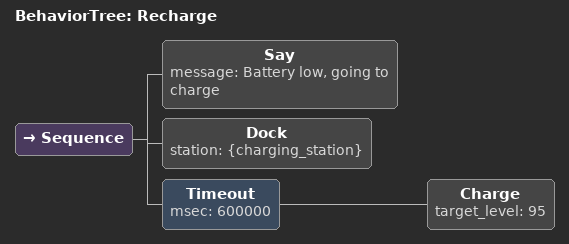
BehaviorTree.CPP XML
<?xml version="1.0" encoding="UTF-8"?>
<root BTCPP_format="4" main_tree_to_execute="Recharge">
  <BehaviorTree ID="Recharge">
    <Sequence>
      <Say message="Battery low, going to charge"/>
      <Dock station="{charging_station}"/>
      <Timeout msec="600000">
        <Charge target_level="95"/>
      </Timeout>
    </Sequence>
  </BehaviorTree>
</root>
